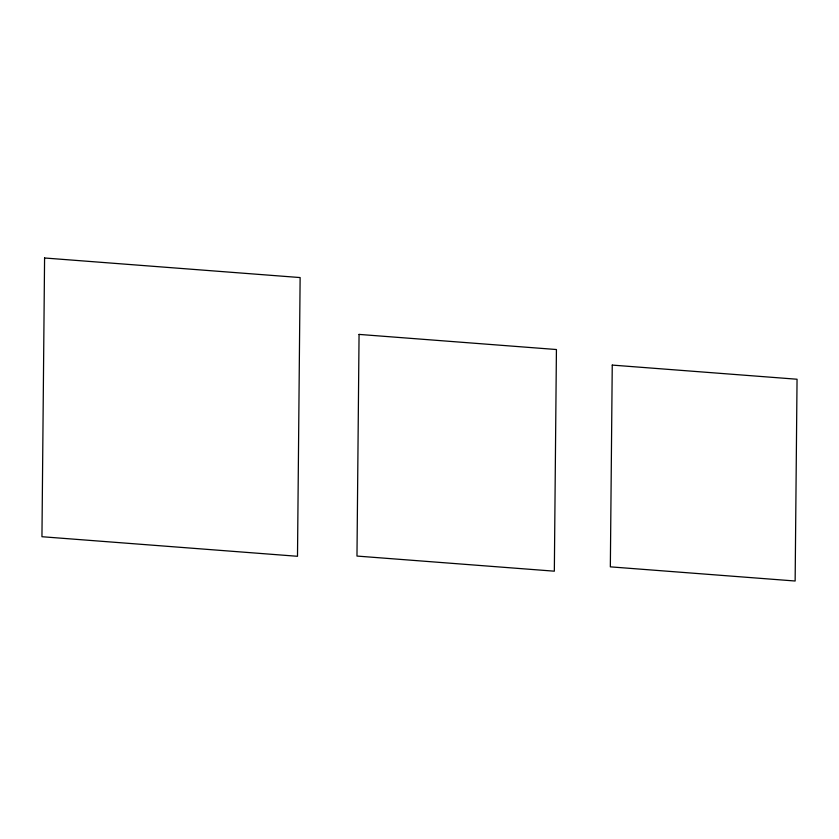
<?xml version="1.0" encoding="UTF-8"?>
<svg xmlns="http://www.w3.org/2000/svg" width="839" height="839" viewBox="0 0 839 839"><rect width="100%" height="100%" fill="white"/><g stroke="black" fill="none" stroke-linecap="round" stroke-linejoin="round"><path stroke-width="1.26" d="M44.582 257.993L41.95 536.719L297.499 556.288L300.131 277.562L44.582 257.993M359.061 334.404L356.974 556.068L554.338 571.181L556.425 349.527L359.061 334.404M612.25 365.091L610.341 566.849L795.141 581.008L797.05 379.238L612.25 365.091"/></g></svg>
